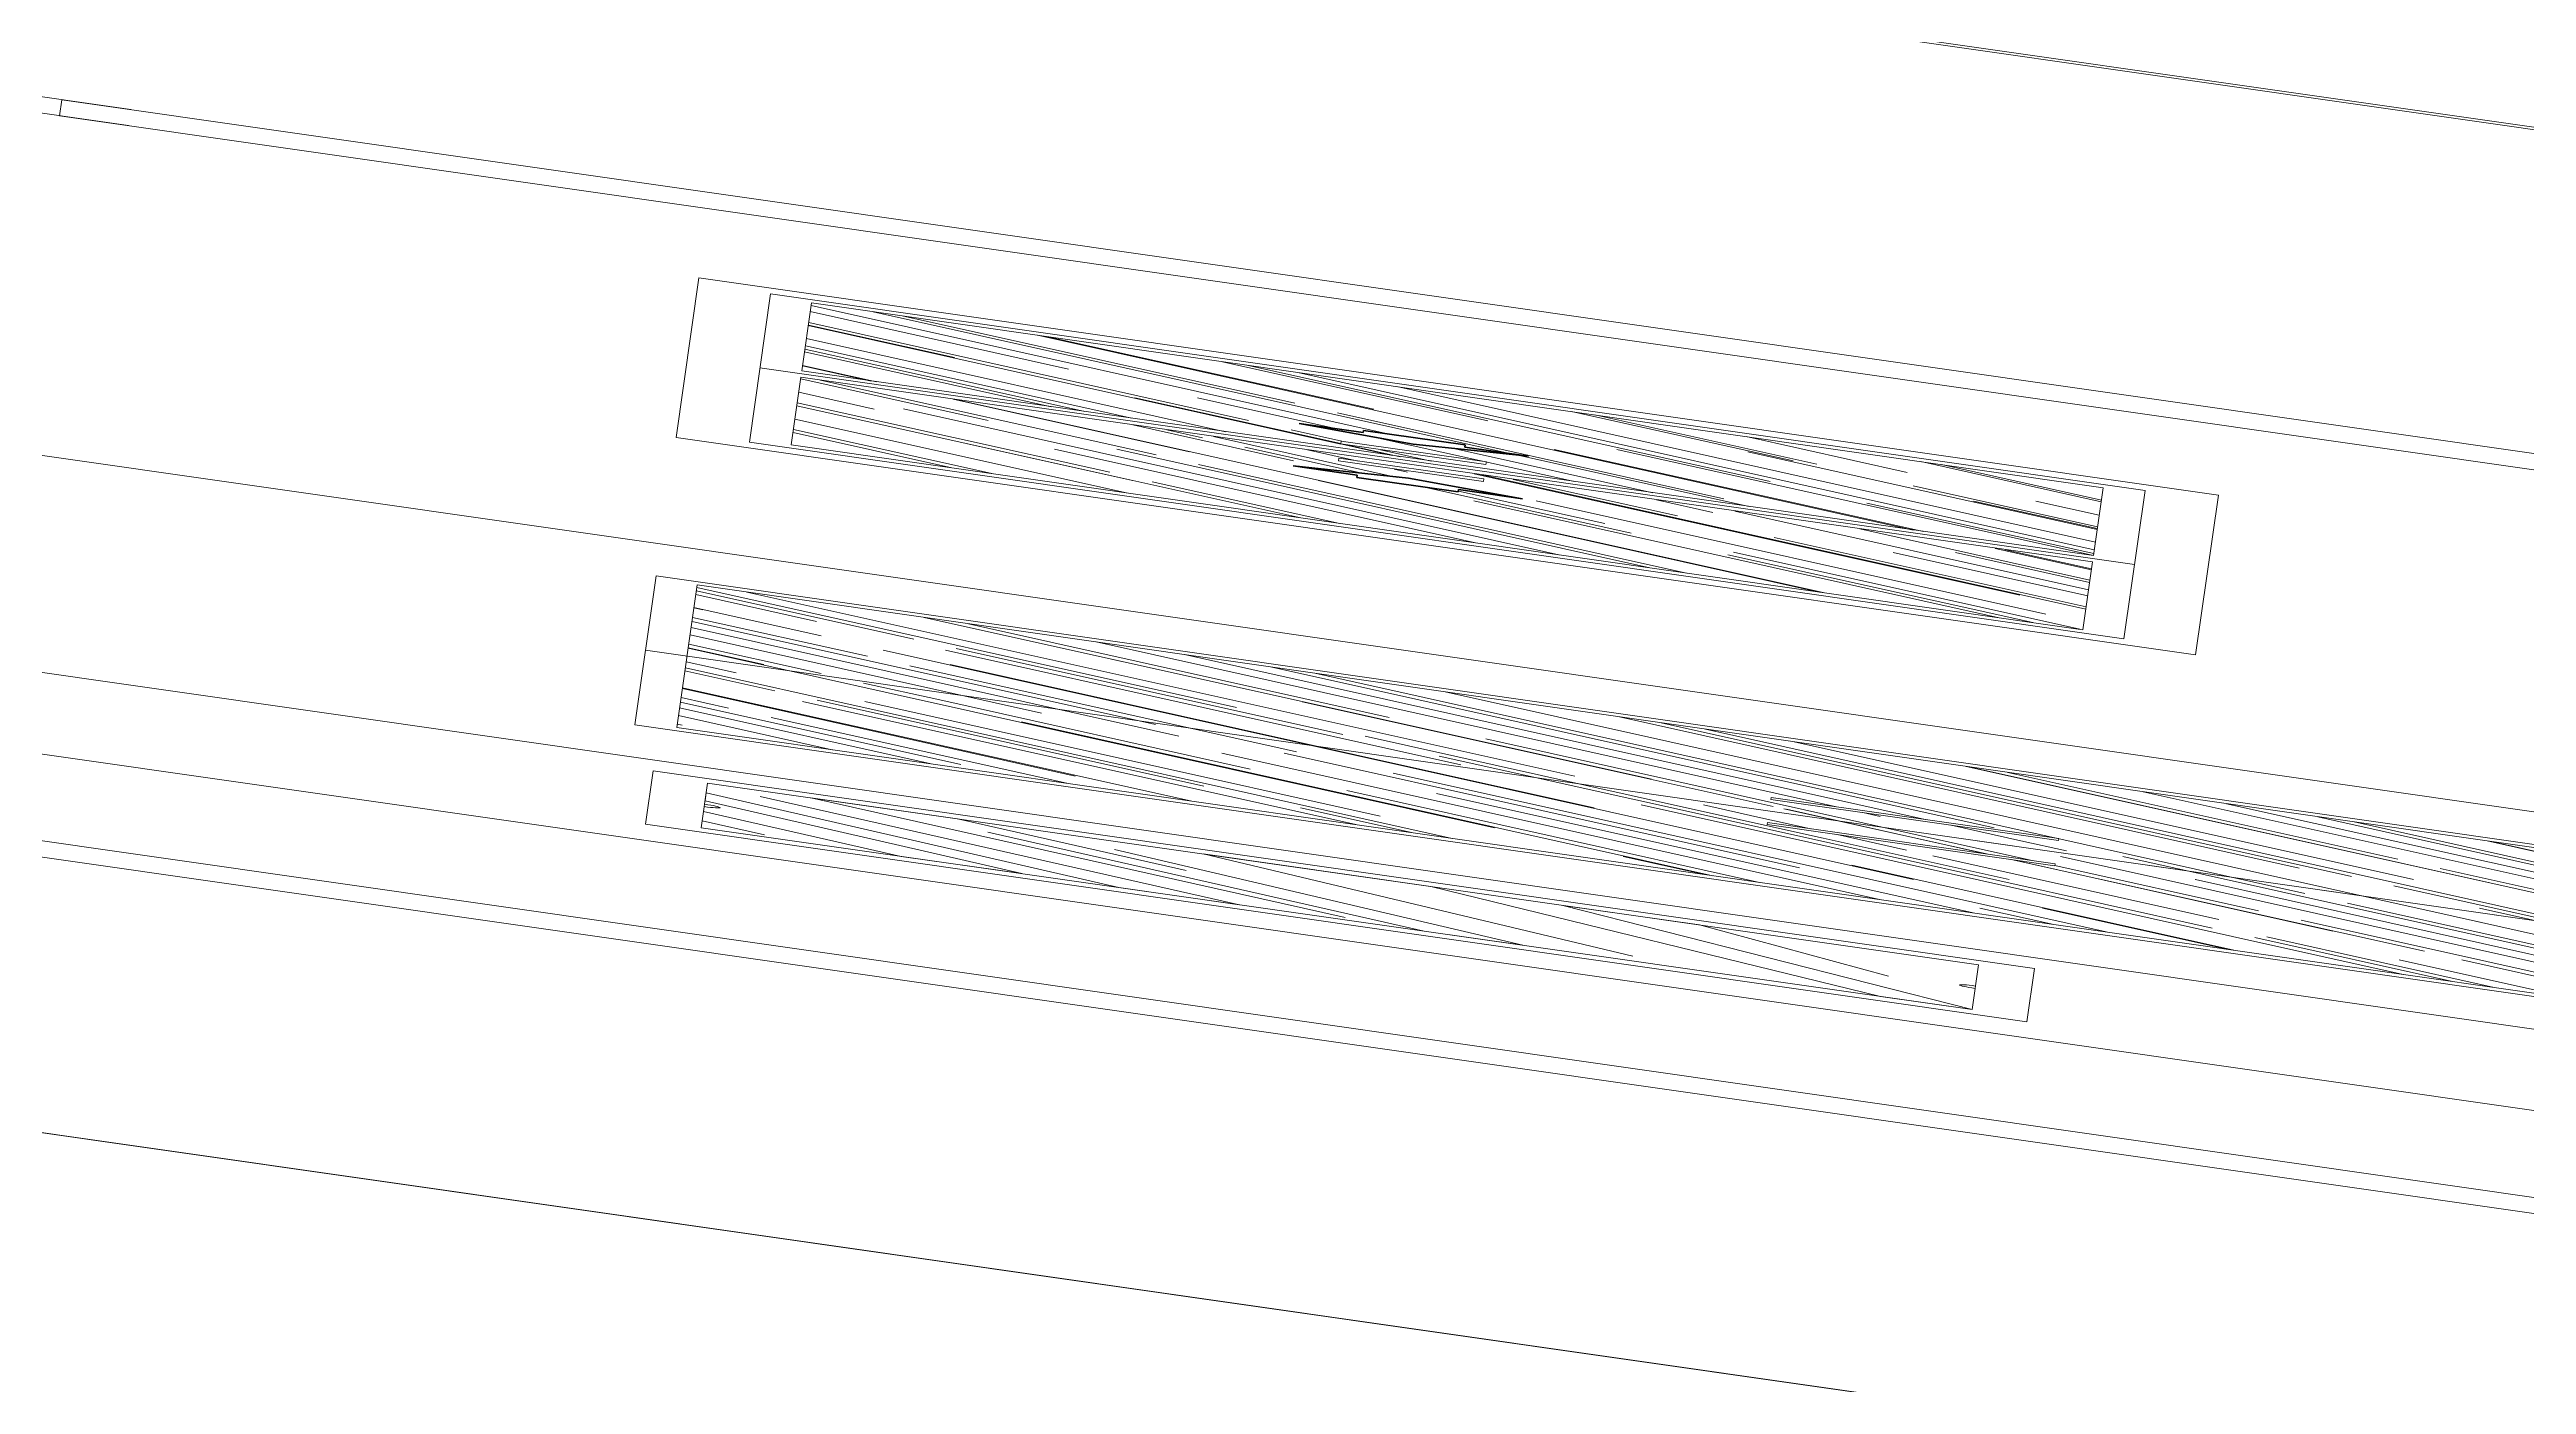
# Model space of a CAD drawing. Header units: millimetres. Extents: x -361192058 to 101130107379, y -14071650034 to 19218552450.
# Drawn here: x -135462.4 to -135357, y 40430.1 to 40486.9 of the extents above; entities that cross this region are included whole.
import ezdxf
from ezdxf.enums import TextEntityAlignment as Align

# ---------------------------------------------------------------- set-up
doc = ezdxf.new("R2010")
doc.units = ezdxf.units.MM
doc.header["$LTSCALE"] = 0.5
for name, color, linetype in [('02', 2, 'Continuous'), ('10', 254, 'Continuous'), ('COTAS', 7, 'Continuous'), ('DIVERSOS', 4, 'Continuous'), ('PAGPISO', 8, 'Continuous'), ('parede', 2, 'Continuous')]:
    doc.layers.add(name, color=color, linetype=linetype)
doc.styles.get("Standard").update_dxf_attribs({"font": 'txt.shx', "height": 0.12})
doc.dimstyles.new('ESCALA50', dxfattribs={"dimtxt": 0.1, "dimasz": 0.06, "dimexe": 0.18, "dimexo": 0.06, "dimgap": 0.1, "dimtad": 1, "dimzin": 4, "dimdsep": 46, "dimtxsty": 'Standard', "dimblk1": 'BOLA', "dimblk2": 'BOLA', "dimsah": 1, "dimcen": -0.06, "dimse1": 1, "dimse2": 1, "dimclrd": 7, "dimclrt": 3, "dimadec": 0, "dimazin": 0, "dimtfac": 1, "dimtix": 1, "dimtmove": 0, "dimatfit": 3, "dimldrblk": 'BOLA', "dimfxl": 0, "dimtolj": 1, "dimtzin": 4, "dimarcsym": 0})

# ---------------------------------------------------------------- blocks, each defined once
blk = doc.blocks.new('_JAN-SETA')
blk.add_lwpolyline([(0, 0), (7.5, 7.9026), (7.5, 3.5), (11.5, 3.5), (11.5, -3.5), (7.5, -3.5), (7.5, -7.9026)], close=True)
blk = doc.blocks.new('BOLA')
for p, q in [((0, -1.435), (0, 1.435)), ((-1.435, 0), (1.435, 0))]:
    blk.add_line(p, q)
blk.add_circle((0, 0), 0.452)
blk = doc.blocks.new('*D784')
at = {"layer": 'Defpoints', "color": 0, "transparency": 16777216}
for p in [(3914.988, 2433.988), (3914.988, 2432.838), (3915.7056, 2432.838)]:
    blk.add_point(p, dxfattribs=at)
at = {"layer": 'DIVERSOS', "color": 7, "lineweight": -2, "transparency": 16777216}
blk.add_line((3915.7056, 2433.928), (3915.7056, 2432.898), dxfattribs=at)
at = {"layer": 'DIVERSOS', "color": 7, "lineweight": -2, "transparency": 16777216, "xscale": 0.06, "yscale": 0.06, "zscale": 0.06}
for p, rotation in [((3915.7056, 2433.988), 90), ((3915.7056, 2432.838), 270)]:
    blk.add_blockref('BOLA', p, dxfattribs=dict(at, rotation=rotation))
at = {"layer": 'DIVERSOS', "color": 3, "lineweight": 18, "transparency": 16777216, "insert": (3915.5456, 2433.413), "char_height": 0.12, "attachment_point": 5, "rotation": 90}
blk.add_mtext('\\A1;1.15', dxfattribs=at)
blk = doc.blocks.new('*D785')
at = {"layer": 'Defpoints', "color": 0, "transparency": 16777216}
for p in [(3914.988, 2434.138), (3914.988, 2433.988), (3915.7056, 2433.988)]:
    blk.add_point(p, dxfattribs=at)
at = {"layer": 'DIVERSOS', "color": 7, "lineweight": -2, "transparency": 16777216}
for p, q in [((3915.7056, 2434.198), (3915.7056, 2434.258)), ((3915.7056, 2434.138), (3915.7056, 2433.988)), ((3915.7056, 2433.928), (3915.7056, 2433.868))]:
    blk.add_line(p, q, dxfattribs=at)
at = {"layer": 'DIVERSOS', "color": 7, "lineweight": -2, "transparency": 16777216, "xscale": 0.06, "yscale": 0.06, "zscale": 0.06}
for p, rotation in [((3915.7056, 2434.138), 270), ((3915.7056, 2433.988), 90)]:
    blk.add_blockref('BOLA', p, dxfattribs=dict(at, rotation=rotation))
at = {"layer": 'DIVERSOS', "color": 3, "lineweight": 18, "transparency": 16777216, "insert": (3915.5456, 2434.063), "char_height": 0.12, "attachment_point": 5, "rotation": 90}
blk.add_mtext('\\A1;.15', dxfattribs=at)
blk = doc.blocks.new('APROVADO QUADRA 21.2 MBVII')
at = {"layer": '02', "lineweight": 18}
h = blk.add_hatch(color=8, dxfattribs=at)
h.paths.add_polyline_path([(3922.2169, 2433.4888), (3922.1943, 2433.4888, 1)], flags=17)
edge = h.paths.add_edge_path(flags=17)
edge.add_arc((3922.2056, 2433.4888), 0.0113, 180, 360)
h = blk.add_hatch(color=8, dxfattribs=at)
h.paths.add_polyline_path([(3922.1944, 2432.5689), (3922.217, 2432.5689, 1)], flags=17)
edge = h.paths.add_edge_path(flags=17)
edge.add_arc((3922.2057, 2432.5689), 0.0113, 360, 540)
at = {"lineweight": 18}
for p, q in [((3926.3065, 2432.4988), (3926.3065, 2433.4938)), ((3925.639, 2433.4638), (3926.2765, 2433.4638)), ((3925.639, 2432.5288), (3925.639, 2433.4638)), ((3926.2765, 2433.4638), (3926.2765, 2432.5288)), ((3926.3365, 2433.4638), (3926.974, 2433.4638)), ((3926.3365, 2432.5288), (3926.3365, 2433.4638)), ((3926.974, 2433.4638), (3926.974, 2432.5288)), ((3926.2132, 2432.969), (3926.2132, 2433.074)), ((3926.2394, 2433.074), (3926.2132, 2433.074)), ((3926.2394, 2432.969), (3926.2394, 2433.074)), ((3926.3736, 2432.969), (3926.3736, 2433.074)), ((3926.3736, 2433.074), (3926.3999, 2433.074)), ((3926.3999, 2432.969), (3926.3999, 2433.074)), ((3926.2132, 2432.969), (3926.2394, 2432.969)), ((3926.3999, 2432.969), (3926.3736, 2432.969)), ((3926.2765, 2432.5288), (3925.639, 2432.5288)), ((3926.974, 2432.5288), (3926.3365, 2432.5288))]:
    blk.add_line(p, q, dxfattribs=at)
blk.add_lwpolyline([(3925.5565, 2432.4463), (3927.0565, 2432.4463), (3927.0565, 2433.5463), (3925.5565, 2433.5463), (3925.5565, 2432.4463)], dxfattribs=at)
blk.add_lwpolyline([(3925.609, 2432.4988), (3927.004, 2432.4988), (3927.004, 2433.4938), (3925.609, 2433.4938)], close=True, dxfattribs=at)
at = {"layer": '02', "color": 8, "lineweight": 18}
for p, q in [((3921.8065, 2436.4163), (3921.8065, 2431.4163)), ((3922.4556, 2433.5288), (3921.9556, 2433.5288)), ((3921.9556, 2433.5288), (3921.9556, 2432.5288)), ((3922.4556, 2432.5288), (3922.4556, 2433.5288)), ((3922.4156, 2433.4888), (3921.9956, 2433.4888)), ((3921.9956, 2433.4888), (3921.9956, 2432.5688)), ((3922.1495, 2433.4888), (3921.9956, 2433.3441)), ((3921.9956, 2433.2567), (3922.2485, 2433.4888)), ((3922.3231, 2433.4888), (3921.9956, 2433.1865)), ((3922.0147, 2433.4432), (3922.0606, 2433.4888)), ((3922.0606, 2433.4888), (3922.1495, 2433.4888)), ((3922.2485, 2433.4888), (3922.3231, 2433.4888)), ((3922.4156, 2432.5688), (3922.4156, 2433.4888)), ((3921.9956, 2433.0991), (3922.3618, 2433.4501)), ((3922.0163, 2433.0229), (3922.4156, 2433.4141)), ((3922.4156, 2433.4141), (3922.4156, 2433.308)), ((3921.9956, 2433.3441), (3921.9956, 2433.2567)), ((3922.4156, 2433.308), (3922.2414, 2433.1404)), ((3922.3332, 2433.2851), (3921.9956, 2432.9656)), ((3921.9956, 2432.894), (3922.3389, 2433.1934)), ((3921.9956, 2433.1865), (3921.9956, 2433.0991)), ((3922.0419, 2432.8149), (3922.4156, 2433.1301)), ((3922.4156, 2433.1301), (3922.4156, 2432.9652)), ((3921.9956, 2432.9656), (3921.9956, 2432.894)), ((3922.4156, 2432.9652), (3921.9956, 2432.6352)), ((3921.9956, 2432.5688), (3922.4156, 2432.8698)), ((3922.4156, 2432.8698), (3922.4156, 2432.7709)), ((3922.4156, 2432.7709), (3922.1924, 2432.6316)), ((3921.9956, 2432.6352), (3921.9956, 2432.5688)), ((3921.9956, 2432.5688), (3922.4156, 2432.5688)), ((3921.9556, 2432.5288), (3922.4556, 2432.5288))]:
    blk.add_line(p, q, dxfattribs=at)
at = {"layer": '02', "lineweight": 18}
for points in [[(3918.3192, 2446.6633), (3904.4806, 2446.6633), (3904.4806, 2412.8464), (3918.3192, 2412.8464)], [(3950.945, 2446.6351), (3930.8609, 2446.6351), (3930.8609, 2426.7638), (3950.945, 2426.7638)], [(3918.3192, 2437.4627), (3930.8392, 2437.4627), (3930.8392, 2429.0101), (3918.3192, 2429.0101)]]:
    blk.add_lwpolyline(points, close=True, dxfattribs=at)
at = {"layer": '02', "color": 8, "lineweight": 18}
for centre, start, end in [((3922.2056, 2433.4888), 180, 0), ((3922.2057, 2432.5689), 0, 180)]:
    blk.add_arc(centre, 0.0113, start, end, dxfattribs=at)
at = {"layer": '10', "lineweight": 18}
for p, q in [((3923.5565, 2431.4463), (3923.5565, 2433.5463)), ((3924.2265, 2433.5163), (3922.8865, 2433.5163)), ((3922.8865, 2433.5163), (3922.8865, 2431.4463)), ((3924.2265, 2431.4463), (3924.2265, 2433.5163)), ((3923.5565, 2431.4463), (3923.5565, 2432.6463))]:
    blk.add_line(p, q, dxfattribs=at)
blk.add_lwpolyline([(3922.8565, 2431.4463), (3924.2565, 2431.4463), (3924.2565, 2433.5463), (3922.8565, 2433.5463), (3922.8565, 2431.4463)], dxfattribs=at)
at = {"layer": 'COTAS', "lineweight": 18}
for p, q in [((3927.7065, 2433.9663), (3927.7065, 2436.4163)), ((3927.8565, 2436.4163), (3927.8565, 2433.9663)), ((3924.5565, 2431.4163), (3924.5565, 2434.3488)), ((3922.5565, 2434.3333), (3922.5565, 2431.4163))]:
    blk.add_line(p, q, dxfattribs=at)
for points in [[(3923.4285, 2432.733), (3923.4478, 2432.733), (3923.4478, 2432.5247), (3923.4285, 2432.5247)], [(3923.6845, 2432.733), (3923.6653, 2432.733), (3923.6653, 2432.5247), (3923.6845, 2432.5247)]]:
    blk.add_lwpolyline(points, close=True, dxfattribs=at)
at = {"layer": 'PAGPISO', "lineweight": 18}
for p, q in [((3922.8865, 2433.3322), (3923.0707, 2433.5163)), ((3922.8865, 2433.1436), (3923.2593, 2433.5163)), ((3922.8865, 2432.955), (3923.4478, 2433.5163)), ((3922.8865, 2433.4039), (3922.999, 2433.5163)), ((3922.9143, 2433.5127), (3922.9179, 2433.5163)), ((3922.92, 2433.311), (3923.1254, 2433.5163)), ((3922.9643, 2433.2289), (3923.2517, 2433.5163)), ((3923.134, 2433.4816), (3923.1687, 2433.5163)), ((3923.3537, 2433.4505), (3923.4196, 2433.5163)), ((3923.4865, 2433.1779), (3923.825, 2433.5163)), ((3923.4865, 2433.4985), (3923.5044, 2433.5163)), ((3923.4865, 2433.3721), (3923.6308, 2433.5163)), ((3923.4999, 2433.2591), (3923.7571, 2433.5163)), ((3923.5442, 2433.1771), (3923.8835, 2433.5163)), ((3923.5734, 2433.4194), (3923.6704, 2433.5163)), ((3923.581, 2433.4609), (3923.6364, 2433.5163)), ((3923.7931, 2433.3883), (3923.9212, 2433.5163)), ((3923.8073, 2433.1214), (3924.2022, 2433.5163)), ((3923.9204, 2433.4232), (3924.0136, 2433.5163)), ((3924.0034, 2433.5099), (3924.0098, 2433.5163)), ((3924.0128, 2433.3572), (3924.172, 2433.5163)), ((3924.0477, 2433.4279), (3924.1362, 2433.5163)), ((3923.4678, 2433.4797), (3923.4865, 2433.4985)), ((3923.6206, 2432.8744), (3924.2265, 2433.4803)), ((3922.8865, 2433.2341), (3923.1029, 2433.4505)), ((3925.639, 2433.3174), (3925.7855, 2433.4638)), ((3925.639, 2433.3476), (3925.7553, 2433.4638)), ((3925.639, 2433.2212), (3925.8817, 2433.4638)), ((3925.639, 2433.0949), (3926.008, 2433.4638)), ((3925.7604, 2433.2182), (3926.0061, 2433.4638)), ((3925.8076, 2433.2351), (3926.0363, 2433.4638)), ((3926.0273, 2433.204), (3926.273, 2433.4497)), ((3926.0792, 2433.4086), (3926.1344, 2433.4638)), ((3926.1235, 2433.3266), (3926.2607, 2433.4638)), ((3926.333, 2433.4135), (3926.3833, 2433.4638)), ((3926.333, 2433.225), (3926.5719, 2433.4638)), ((3926.333, 2433.2589), (3926.5379, 2433.4638)), ((3926.333, 2433.4098), (3926.3871, 2433.4638)), ((3926.333, 2433.2834), (3926.5134, 2433.4638)), ((3926.333, 2433.1571), (3926.6398, 2433.4638)), ((3926.3706, 2433.074), (3926.7605, 2433.4638)), ((3926.4667, 2433.1418), (3926.7888, 2433.4638)), ((3926.5237, 2433.0385), (3926.9491, 2433.4638)), ((3926.6591, 2433.3568), (3926.7661, 2433.4638)), ((3926.7034, 2433.2747), (3926.8925, 2433.4638)), ((3922.8865, 2433.0248), (3923.2915, 2433.4298)), ((3923.0397, 2433.1365), (3923.3226, 2433.4194)), ((3926.5027, 2432.9477), (3926.974, 2433.4191)), ((3926.6864, 2433.1107), (3926.974, 2433.3983)), ((3922.9964, 2433.0083), (3923.3735, 2433.3855)), ((3923.4865, 2433.3325), (3923.5423, 2433.3883)), ((3923.4865, 2432.993), (3923.8714, 2433.3779)), ((3925.639, 2432.9082), (3926.1188, 2433.3879)), ((3923.0407, 2432.9262), (3923.4865, 2433.3721)), ((3923.4865, 2433.0817), (3923.762, 2433.3572)), ((3923.6941, 2432.8197), (3924.2265, 2433.3521)), ((3925.639, 2432.7158), (3926.273, 2433.3498)), ((3926.0999, 2433.1805), (3926.273, 2433.3535)), ((3923.2594, 2433.1054), (3923.4865, 2433.3325)), ((3923.4865, 2432.9893), (3923.8261, 2433.3289)), ((3923.5763, 2432.9564), (3923.9534, 2433.3336)), ((3923.6988, 2433.0432), (3923.9817, 2433.3261)), ((3923.9185, 2433.0121), (3924.2265, 2433.32)), ((3926.333, 2432.6592), (3926.974, 2433.3002)), ((3926.7354, 2433.0541), (3926.974, 2433.2927)), ((3922.8865, 2432.7664), (3923.3924, 2433.2723)), ((3925.639, 2432.9685), (3925.9471, 2433.2766)), ((3923.6845, 2432.6856), (3924.2265, 2433.2276)), ((3925.639, 2432.8422), (3926.0292, 2433.2323)), ((3926.1555, 2433.106), (3926.273, 2433.2234)), ((3926.3762, 2433.074), (3926.527, 2433.2248)), ((3924.0798, 2433.2072), (3924.0865, 2433.214)), ((3925.639, 2433.0666), (3925.7765, 2433.204)), ((3926.247, 2433.1729), (3926.273, 2433.1989)), ((3923.4678, 2433.1592), (3923.4865, 2433.1779)), ((3923.6845, 2432.6215), (3924.2265, 2433.1635)), ((3925.639, 2432.8158), (3925.9962, 2433.1729)), ((3926.1388, 2433.0307), (3926.273, 2433.165)), ((3926.5027, 2433.0741), (3926.6091, 2433.1805)), ((3926.7798, 2432.9721), (3926.974, 2433.1663)), ((3926.5921, 2432.7656), (3926.974, 2433.1475)), ((3926.1279, 2433.0538), (3926.2159, 2433.1418)), ((3922.8865, 2432.6458), (3923.3679, 2433.1271)), ((3926.3912, 2432.5288), (3926.974, 2433.1117)), ((3926.3963, 2433.0714), (3926.4356, 2433.1107)), ((3923.697, 2432.5717), (3924.2265, 2433.1013)), ((3926.2359, 2433.06), (3926.273, 2433.0971)), ((3923.0727, 2432.7056), (3923.4499, 2433.0828)), ((3923.4791, 2433.0743), (3923.4865, 2433.0817)), ((3923.6031, 2432.7305), (3923.9478, 2433.0752)), ((3925.639, 2432.7196), (3926.0056, 2433.0862)), ((3926.3724, 2432.7967), (3926.6553, 2433.0796)), ((3922.8865, 2432.9833), (3922.969, 2433.0658)), ((3923.5018, 2432.3445), (3924.2265, 2433.0692)), ((3926.333, 2433.0364), (3926.3701, 2433.0734)), ((3926.333, 2433.0307), (3926.3701, 2433.0678)), ((3926.333, 2432.9044), (3926.4742, 2433.0456)), ((3926.333, 2433.0081), (3926.3701, 2433.0452)), ((3926.4629, 2432.5288), (3926.974, 2433.04)), ((3922.8865, 2432.7325), (3923.1887, 2433.0347)), ((3923.4865, 2432.8007), (3923.713, 2433.0271)), ((3926.1999, 2433.0239), (3926.2097, 2433.0337)), ((3922.8865, 2432.4817), (3923.4084, 2433.0036)), ((3925.933, 2432.8589), (3926.0823, 2433.0082)), ((3923.1171, 2432.6236), (3923.4865, 2432.993)), ((3923.3547, 2432.8574), (3923.4865, 2432.9893)), ((3925.9868, 2432.8787), (3926.0939, 2432.9858)), ((3926.333, 2432.8478), (3926.4776, 2432.9924)), ((3922.8865, 2432.5779), (3923.2792, 2432.9706)), ((3923.4865, 2432.2349), (3924.2265, 2432.9749)), ((3923.4865, 2432.2349), (3924.2265, 2432.9749)), ((3923.4865, 2432.8309), (3923.6281, 2432.9725)), ((3925.639, 2432.5895), (3926.0235, 2432.974)), ((3925.8311, 2432.5288), (3926.273, 2432.9707)), ((3925.8736, 2432.577), (3926.273, 2432.9764)), ((3923.6145, 2432.708), (3923.8478, 2432.9413)), ((3926.1527, 2432.8278), (3926.273, 2432.9481)), ((3926.333, 2432.778), (3926.5001, 2432.9451)), ((3925.7325, 2432.5566), (3926.1056, 2432.9296)), ((3926.333, 2432.6517), (3926.6034, 2432.9221)), ((3926.8118, 2432.7514), (3926.974, 2432.9136)), ((3926.8118, 2432.7344), (3926.974, 2432.8967)), ((3926.3365, 2432.5288), (3926.6855, 2432.8778)), ((3923.729, 2432.3511), (3924.2265, 2432.8486)), ((3926.2319, 2432.8033), (3926.273, 2432.8444)), ((3922.8865, 2432.7721), (3922.9464, 2432.832)), ((3923.3778, 2432.7221), (3923.4865, 2432.8309)), ((3922.8865, 2432.2667), (3923.4443, 2432.8244)), ((3923.7215, 2432.3133), (3924.2265, 2432.8184)), ((3923.3778, 2432.6919), (3923.4865, 2432.8007)), ((3923.4865, 2432.0463), (3924.2265, 2432.7863)), ((3923.4865, 2432.7403), (3923.5263, 2432.7801)), ((3925.639, 2432.5649), (3925.8623, 2432.7882)), ((3925.639, 2432.531), (3925.8925, 2432.7844)), ((3926.0141, 2432.5288), (3926.273, 2432.7878)), ((3926.5798, 2432.5288), (3926.8354, 2432.7844)), ((3926.8561, 2432.6694), (3926.974, 2432.7873)), ((3925.8538, 2432.5288), (3926.082, 2432.7571)), ((3923.4478, 2432.7016), (3923.4865, 2432.7403)), ((3923.0624, 2432.4067), (3923.3778, 2432.7221)), ((3923.4865, 2432.614), (3923.5953, 2432.7228)), ((3923.4865, 2432.6121), (3923.5953, 2432.7209)), ((3923.7733, 2432.269), (3924.2265, 2432.7222)), ((3923.4865, 2432.58), (3923.6145, 2432.708)), ((3923.2415, 2432.5557), (3923.3778, 2432.6919)), ((3926.1046, 2432.5288), (3926.273, 2432.6973)), ((3926.3554, 2432.5288), (3926.5214, 2432.6948)), ((3922.8865, 2432.3893), (3923.1661, 2432.6688)), ((3923.3778, 2432.6316), (3923.4285, 2432.6823)), ((3923.6526, 2432.6537), (3923.6653, 2432.6664)), ((3925.9575, 2432.5288), (3926.0999, 2432.6713)), ((3926.6062, 2432.5288), (3926.7411, 2432.6637)), ((3926.8419, 2432.5288), (3926.974, 2432.6609)), ((3926.857, 2432.5288), (3926.974, 2432.6459)), ((3923.4478, 2432.5752), (3923.4865, 2432.614)), ((3926.0838, 2432.5288), (3926.1819, 2432.627)), ((3926.5892, 2432.5288), (3926.6798, 2432.6194)), ((3923.1491, 2432.4029), (3923.3585, 2432.6123)), ((3923.4478, 2432.5733), (3923.4865, 2432.6121)), ((3923.4865, 2431.8578), (3924.2265, 2432.5978)), ((3923.4865, 2431.8559), (3924.2265, 2432.5959)), ((3923.6145, 2432.5515), (3923.6653, 2432.6023)), ((3926.2026, 2432.5288), (3926.273, 2432.5992)), ((3923.4478, 2432.5413), (3923.4865, 2432.58)), ((3926.2102, 2432.5288), (3926.273, 2432.5917)), ((3922.8865, 2432.5194), (3922.9407, 2432.5736)), ((3923.9412, 2432.2822), (3924.2265, 2432.5676)), ((3926.7156, 2432.5288), (3926.7618, 2432.5751)), ((3923.1284, 2432.2539), (3923.4285, 2432.5541)), ((3923.1934, 2432.3209), (3923.4285, 2432.556)), ((3923.581, 2432.518), (3923.6145, 2432.5515)), ((3922.8865, 2432.393), (3923.0228, 2432.5293)), ((3923.2821, 2432.3756), (3923.4312, 2432.5247)), ((3923.4865, 2432.4876), (3923.5206, 2432.5217)), ((3922.8865, 2431.8876), (3923.4865, 2432.4876)), ((3923.4865, 2432.3613), (3923.6027, 2432.4774)), ((3923.8054, 2432.0484), (3924.2265, 2432.4695)), ((3923.0152, 2431.9522), (3923.4865, 2432.4235)), ((3923.4865, 2432.4235), (3923.4867, 2432.4237)), ((3923.4865, 2431.6692), (3924.2265, 2432.4092)), ((3922.8865, 2432.2309), (3923.0312, 2432.3756)), ((3922.8865, 2432.2007), (3923.0529, 2432.3671)), ((3923.2255, 2432.1002), (3923.4865, 2432.3613)), ((3922.9681, 2432.0616), (3923.251, 2432.3445)), ((3923.8497, 2431.9663), (3924.2265, 2432.3432)), ((3923.1878, 2432.0305), (3923.4707, 2432.3133)), ((3923.8469, 2431.9371), (3924.2265, 2432.3168)), ((3923.4865, 2432.0784), (3923.6904, 2432.2822)), ((3922.8865, 2432.1403), (3923.0171, 2432.2709)), ((3923.6272, 2431.9682), (3923.9101, 2432.2511)), ((3922.8865, 2432.014), (3923.0991, 2432.2266)), ((3923.2698, 2432.0182), (3923.4865, 2432.2349)), ((3923.4678, 2432.2162), (3923.4865, 2432.2349)), ((3923.4865, 2431.4806), (3924.2265, 2432.2206)), ((3923.4865, 2432.1086), (3923.597, 2432.2191)), ((3923.4865, 2431.4768), (3924.2265, 2432.2168))]:
    blk.add_line(p, q, dxfattribs=at)
at = {"layer": 'parede', "lineweight": 18}
for p, q in [((3920.8565, 2431.4163), (3920.8565, 2434.0163)), ((3921.0065, 2431.4163), (3921.0065, 2434.0163)), ((3927.7065, 2431.4163), (3927.7065, 2434.0163)), ((3927.8565, 2434.0163), (3927.7065, 2434.0163)), ((3927.8565, 2431.4163), (3927.8565, 2434.0163))]:
    blk.add_line(p, q, dxfattribs=at)
at = {"lineweight": 18, "yscale": 0.01049999999986539, "rotation": 180}
for p, xscale, zscale in [((3926.1462, 2433.0226), 0.005250000000160071, 0.005250000000160071), ((3926.4669, 2433.0226), -0.005250000000160071, 0.00524999999999864)]:
    blk.add_blockref('_JAN-SETA', p, dxfattribs=dict(at, xscale=xscale, zscale=zscale))
at = {"lineweight": 18, "yscale": 0.01049999999986539}
for p, xscale, zscale in [((3926.1462, 2433.0226), -0.005250000000160071, 0.00524999999999864), ((3926.4669, 2433.0226), 0.005250000000160071, 0.005250000000160071)]:
    blk.add_blockref('_JAN-SETA', p, dxfattribs=dict(at, xscale=xscale, zscale=zscale))
at = {"color": 0, "lineweight": 13, "flags": 8}
for p in [(4700.7247, 2280.1125), (4699.5738, 2277.8964), (4702.3546, 2276.195), (4703.6722, 2274.085), (4699.8445, 2272.2194), (4703.0488, 2270.137), (4703.0877, 2267.9803), (4700.6523, 2261.5216), (4700.7007, 2257.1593)]:
    blk.add_attdef('NIVEL', p, '', height=0.075, dxfattribs=at)
for rotation, width, p in [(90, 0.8, (4700.8205, 2275.7521)), (270, 0.6, (4703.8437, 2274.9021)), (90, 0.8, (4701.5575, 2268.5021)), (180, 0.6, (4651.1817, 2236.1931))]:
    blk.add_attdef('$PORTA', text='', height=0.09, rotation=rotation, dxfattribs=dict(at, width=width)).set_placement(p, align=Align.MIDDLE)
for p in [(4654.176, 2240.463), (4648.499, 2240.1923), (4637.8012, 2239.3845), (4633.4388, 2239.3361), (4656.3921, 2239.3121), (4652.4746, 2237.6822), (4646.4166, 2236.988), (4644.2598, 2236.9491), (4650.3646, 2236.3646)]:
    blk.add_attdef('NIVEL', p, '', height=0.075, rotation=270, dxfattribs=at)
at = {"color": 0, "lineweight": 13, "width": 0.8, "flags": 8}
for p in [(4652.0317, 2239.2163), (4644.7817, 2238.4793)]:
    blk.add_attdef('$PORTA', text='', height=0.09, dxfattribs=at).set_placement(p, align=Align.MIDDLE)
at = {"layer": 'DIVERSOS', "lineweight": 18}
for base, p1, p2, picture, middle in [((3915.7056, 2433.988), (3914.988, 2434.138), (3914.988, 2433.988), '*D785', (3915.5456, 2434.063)), ((3915.7056, 2432.838), (3914.988, 2433.988), (3914.988, 2432.838), '*D784', (3915.5456, 2433.413))]:
    dim = blk.add_linear_dim(base=base, p1=p1, p2=p2, angle=90, dimstyle='ESCALA50', dxfattribs=at)
    dim.commit()
    dim.dimension.update_dxf_attribs({"geometry": picture, "text_midpoint": middle})

msp = doc.modelspace()

# ---------------------------------------------------------------- block references
at = {"layer": '02', "color": 0, "lineweight": 30, "xscale": -4.574818403918471, "yscale": -59.40450511825884, "zscale": 4.574818403918471, "rotation": 261.8606972171988}
msp.add_blockref('APROVADO QUADRA 21.2 MBVII', (5129.041, 2225.201), dxfattribs=at)

doc.saveas('drawing.dxf')
